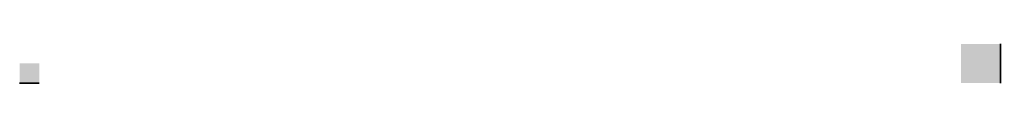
# Model space of a CAD drawing. Header units: metres. Extents: x 500 to 600, y 0 to 4.
import ezdxf

# ---------------------------------------------------------------- set-up
doc = ezdxf.new("R2010")
doc.units = ezdxf.units.M

# ---------------------------------------------------------------- blocks, each defined once
blk = doc.blocks.new('FILLBLK')
blk.add_solid([(0, 0), (2, 0), (0, 2), (2, 2)])
blk.add_3dface([(0, 0), (2, 0), (0, 0, 2)])

msp = doc.modelspace()

# ---------------------------------------------------------------- block references
at = {"xscale": 2, "yscale": 2, "zscale": 2, "rotation": 90}
msp.add_blockref('FILLBLK', (600, 0), dxfattribs=at)
msp.add_blockref('FILLBLK', (500, 0))

doc.saveas('drawing.dxf')
